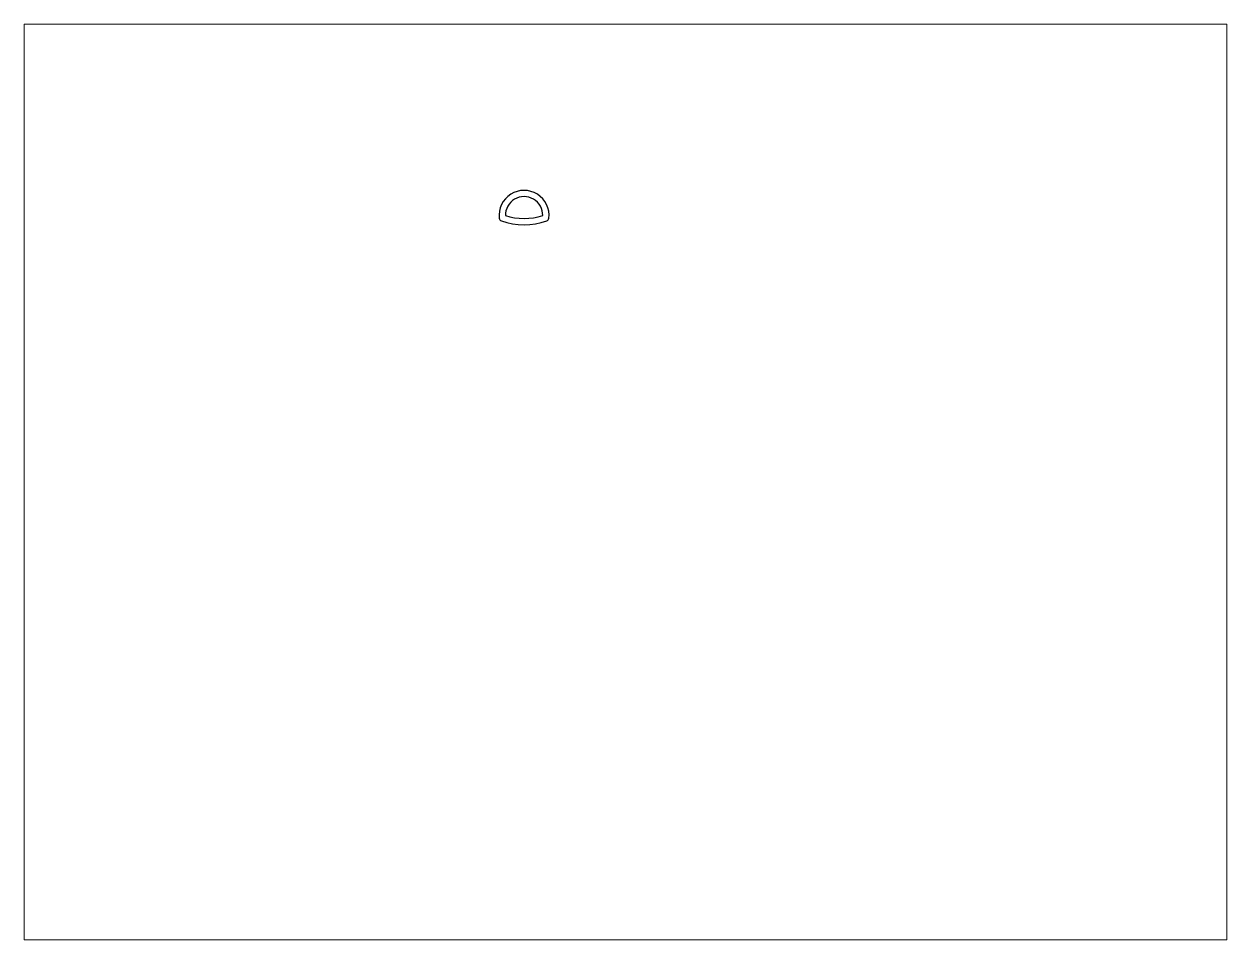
# Paper-space layout 'Layout1' of a CAD drawing. Extents: x 27 to 240, y 20 to 183.
# The model-space entities are those that its viewports show. They can reach past a viewport. Long polylines and large blocks are cut down to what shows.
import ezdxf

# ---------------------------------------------------------------- set-up
doc = ezdxf.new("R2010")
doc.units = 0
doc.header["$LTSCALE"] = 15
doc.layers.get('0').update_dxf_attribs({"linetype": 'CONTINUOUS'})

msp = doc.modelspace()

# ---------------------------------------------------------------- linework, layer by layer
at = {"ltscale": 0.05}
for points in [[(165.26, 214.1, 0.286624), (165.93, 214.93, 1.124202), (150.03, 214.93, 0.286624), (150.7, 214.1, 0.170334)], [(163.98, 215.78, 1.013246), (151.98, 215.78, 0.153522)]]:
    msp.add_lwpolyline(points, format="xyb", close=True, dxfattribs=at)

psp = doc.layouts.get("Layout1")

# ---------------------------------------------------------------- viewports
at = {"layer": '0', "color": 0, "linetype": 'BYBLOCK', "ltscale": 0.05}
psp.add_viewport(center=(133.35, 101.6), size=(213.36, 162.56), view_center_point=(190.51, 130.3), view_height=293.8955, dxfattribs=at)

doc.saveas('drawing.dxf')
